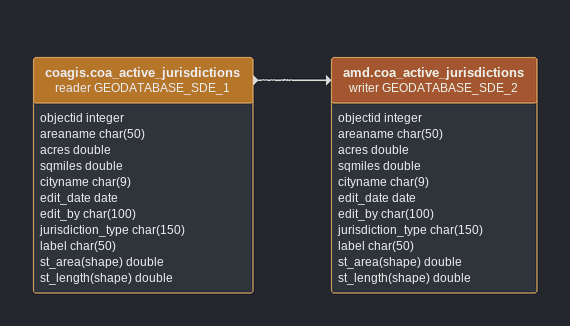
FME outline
coagis.coa_active_jurisdictions (reader GEODATABASE_SDE_1)
    attributes: objectid integer, areaname char(50), acres double, sqmiles double, cityname char(9), edit_date date, edit_by char(100), jurisdiction_type char(150), label char(50), st_area(shape) double, st_length(shape) double
    -> amd.coa_active_jurisdictions (writer GEODATABASE_SDE_2)
amd.coa_active_jurisdictions (writer GEODATABASE_SDE_2)
    attributes: objectid integer, areaname char(50), acres double, sqmiles double, cityname char(9), edit_date date, edit_by char(100), jurisdiction_type char(150), label char(50), st_area(shape) double, st_length(shape) double
